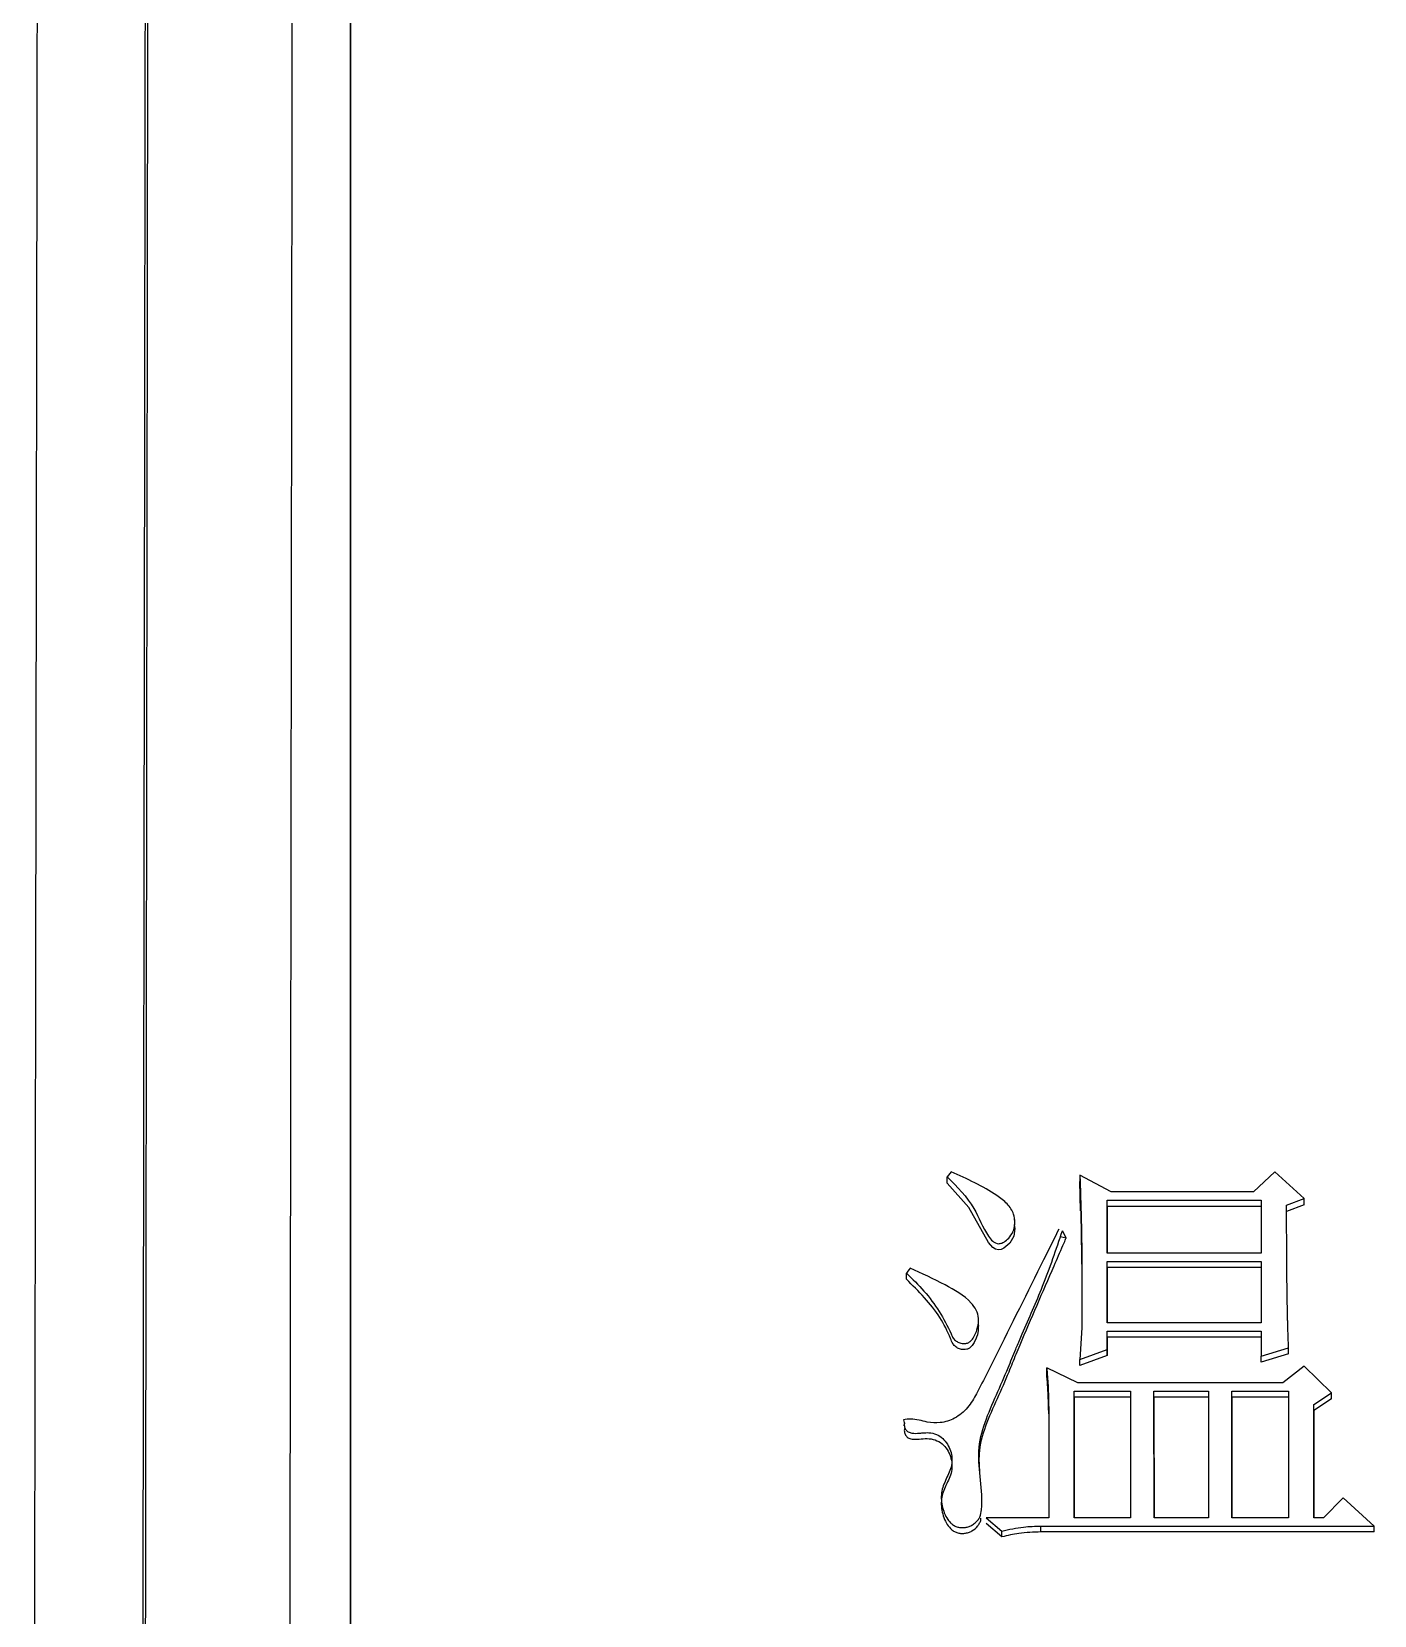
# Model space of a CAD drawing. Header units: millimetres. Extents: x 2687 to 4367, y 1046 to 2234.
# Drawn here: x 3050.34 to 3057.79, y 1996.14 to 2004.93 of the extents above; entities that cross this region are included whole.
import ezdxf

# ---------------------------------------------------------------- set-up
doc = ezdxf.new("R2010")
doc.units = ezdxf.units.MM

msp = doc.modelspace()

# ---------------------------------------------------------------- linework, layer by layer
at = {"color": 7, "linetype": 'Continuous', "lineweight": 25}
for p, q in [((3055.441, 1998.604), (3055.4194, 1998.5764)), ((3057.2367, 1998.604), (3057.1177, 1998.4938)), ((3057.399, 1998.4571), (3057.2367, 1998.604)), ((3055.4194, 1998.5417), (3055.4194, 1998.5764)), ((3056.328, 1998.4938), (3056.155, 1998.5856)), ((3056.155, 1998.5856), (3056.155, 1998.5508)), ((3056.1589, 1998.3894), (3056.155, 1998.5508)), ((3056.3064, 1998.4479), (3057.161, 1998.4479)), ((3056.3064, 1998.1537), (3056.3064, 1998.4479)), ((3056.3064, 1998.4133), (3056.3064, 1998.4479)), ((3057.1177, 1998.4938), (3056.328, 1998.4938)), ((3057.161, 1998.4479), (3057.161, 1998.1537)), ((3057.3016, 1998.4203), (3057.399, 1998.4571)), ((3057.399, 1998.4224), (3057.399, 1998.4571)), ((3055.7927, 1998.3372), (3055.7927, 1998.3488)), ((3056.3064, 1998.4133), (3056.3064, 1998.1537)), ((3057.161, 1998.4133), (3056.3064, 1998.4133)), ((3057.399, 1998.4224), (3057.3016, 1998.3857)), ((3056.0793, 1998.2389), (3056.0576, 1998.2779)), ((3056.0463, 1998.2459), (3056.0793, 1998.2389)), ((3057.161, 1998.1537), (3056.3064, 1998.1537)), ((3056.3064, 1998.1077), (3057.161, 1998.1077)), ((3056.3064, 1997.767), (3056.3064, 1998.1077)), ((3056.3064, 1998.0735), (3056.3064, 1998.1077)), ((3057.161, 1998.1077), (3057.161, 1997.767)), ((3055.1923, 1998.0093), (3055.1923, 1998.0434)), ((3056.3064, 1998.0735), (3056.3064, 1997.767)), ((3057.161, 1998.0735), (3056.3064, 1998.0735)), ((3055.5931, 1997.7513), (3055.5931, 1997.7854)), ((3056.1658, 1997.7393), (3056.155, 1997.5641)), ((3057.161, 1997.767), (3056.3064, 1997.767)), ((3056.3064, 1997.7209), (3057.161, 1997.7209)), ((3056.3064, 1997.6194), (3056.3064, 1997.7209)), ((3056.3064, 1997.6872), (3056.3064, 1997.7209)), ((3056.3064, 1997.6872), (3056.3064, 1997.5859)), ((3057.161, 1997.6872), (3056.3064, 1997.6872)), ((3057.161, 1997.7209), (3057.161, 1997.5826)), ((3056.155, 1997.5641), (3056.3064, 1997.6194)), ((3056.3064, 1997.5859), (3056.155, 1997.5306)), ((3056.155, 1997.5306), (3056.155, 1997.5641)), ((3056.3064, 1997.5859), (3056.3064, 1997.6194)), ((3057.161, 1997.5826), (3057.3124, 1997.6287)), ((3057.3124, 1997.5951), (3057.161, 1997.5491)), ((3057.161, 1997.5491), (3057.161, 1997.5826)), ((3057.3124, 1997.5951), (3057.3124, 1997.6287)), ((3056.1442, 1997.4349), (3055.9711, 1997.518)), ((3055.9711, 1997.4845), (3055.9711, 1997.518)), ((3057.399, 1997.5272), (3057.28, 1997.4349)), ((3057.5504, 1997.3795), (3057.399, 1997.5272)), ((3056.1225, 1997.3887), (3056.4362, 1997.3887)), ((3056.1225, 1996.6857), (3056.1225, 1997.3887)), ((3056.1225, 1997.3555), (3056.1225, 1997.3887)), ((3057.28, 1997.4349), (3056.1442, 1997.4349)), ((3056.4362, 1997.3887), (3056.4362, 1996.6857)), ((3056.566, 1997.3887), (3056.8689, 1997.3887)), ((3056.5661, 1996.6857), (3056.566, 1997.3887)), ((3056.566, 1997.3555), (3056.566, 1997.3887)), ((3056.8689, 1997.3887), (3056.8689, 1996.6857)), ((3056.9987, 1997.3887), (3057.3124, 1997.3887)), ((3056.9987, 1996.6857), (3056.9987, 1997.3887)), ((3056.9987, 1997.3555), (3056.9987, 1997.3887)), ((3057.3124, 1997.3887), (3057.3124, 1996.6857)), ((3057.4531, 1997.3148), (3057.5504, 1997.3795)), ((3057.5504, 1997.3463), (3057.5504, 1997.3795)), ((3055.9819, 1997.2632), (3055.9819, 1997.2964)), ((3056.1225, 1997.3555), (3056.1225, 1996.6857)), ((3056.4362, 1997.3555), (3056.1225, 1997.3555)), ((3056.566, 1997.3555), (3056.5661, 1996.6857)), ((3056.8689, 1997.3555), (3056.566, 1997.3555)), ((3056.9987, 1997.3555), (3056.9987, 1996.6857)), ((3057.3124, 1997.3555), (3056.9987, 1997.3555)), ((3057.5504, 1997.3463), (3057.4531, 1997.2817)), ((3057.4531, 1997.2817), (3057.4531, 1997.3148)), ((3057.6153, 1996.7969), (3057.5072, 1996.6857)), ((3057.7884, 1996.6394), (3057.6153, 1996.7969)), ((3055.6358, 1996.6857), (3055.7223, 1996.6116)), ((3055.9819, 1996.6857), (3055.6358, 1996.6857)), ((3056.4362, 1996.6857), (3056.1225, 1996.6857)), ((3056.8689, 1996.6857), (3056.5661, 1996.6857)), ((3057.3124, 1996.6857), (3056.9987, 1996.6857)), ((3057.5072, 1996.6857), (3057.4531, 1996.6857)), ((3055.7223, 1996.5794), (3055.6358, 1996.6534)), ((3055.7223, 1996.5794), (3055.7223, 1996.6116)), ((3055.9386, 1996.6394), (3057.7884, 1996.6394)), ((3055.9387, 1996.6071), (3055.9386, 1996.6394)), ((3057.7884, 1996.6071), (3055.9387, 1996.6071)), ((3057.7884, 1996.6071), (3057.7884, 1996.6394))]:
    msp.add_line(p, q, dxfattribs=at)
at = {"color": 7, "linetype": 'Continuous', "lineweight": 25, "flags": 128}
for points in [[(3055.791, 1998.3131), (3055.7945, 1998.2911), (3055.7879, 1998.2484), (3055.7656, 1998.2092), (3055.7333, 1998.1809), (3055.7186, 1998.1743), (3055.7038, 1998.172), (3055.6874, 1998.1758), (3055.6722, 1998.1852), (3055.6479, 1998.2131), (3055.5388, 1998.4063), (3055.4194, 1998.5417), (3055.4194, 1998.5417)], [(3055.2139, 1998.0709), (3055.2084, 1998.0639), (3055.2003, 1998.0536), (3055.1923, 1998.0433)]]:
    msp.add_lwpolyline(points, dxfattribs=at)
at = {"color": 7, "linetype": 'Continuous', "lineweight": 25}
for points, knots in [([(3052.1078, 2051.495), (3052.1078, 2051.3909), (3052.1079, 2050.8702), (3052.1079, 2049.5032), (3052.108, 2047.3434), (3052.108, 2044.725), (3052.1081, 2042.2624), (3052.1081, 2038.7546), (3052.1082, 2035.6117), (3052.1082, 2031.2966), (3052.1082, 2026.6095), (3052.1083, 2021.4773), (3052.1083, 2016.0537), (3052.1084, 2011.4951), (3052.1084, 2005.5726), (3052.1085, 2000.6668), (3052.1086, 1993.9879), (3052.1087, 1989.6951), (3052.1087, 1986.694)], [0, 0, 0, 0, 0.020124, 0.100733, 0.181328, 0.221587, 0.302184, 0.342442, 0.423039, 0.463298, 0.543894, 0.624491, 0.664749, 0.745346, 0.785604, 0.8662, 0.906458, 1, 1, 1, 1]), ([(3050.4392, 2050.5469), (3050.4393, 2050.5752), (3050.4396, 2050.6637), (3050.4383, 2049.6774), (3050.4353, 2047.6644), (3050.4307, 2044.6018), (3050.4255, 2041.2135), (3050.4204, 2037.8761), (3050.4157, 2034.8065), (3050.4102, 2031.1631), (3050.4036, 2026.8923), (3050.3964, 2022.2466), (3050.3887, 2017.2998), (3050.3805, 2012.1294), (3050.3715, 2006.4451), (3050.3616, 2000.2481), (3050.3509, 1993.5643), (3050.3433, 1988.8736), (3050.3395, 1986.4795)], [0, 0, 0, 0, 0.039342, 0.122943, 0.206183, 0.289063, 0.371582, 0.416612, 0.465601, 0.518547, 0.575452, 0.636313, 0.690059, 0.746552, 0.805793, 0.867782, 0.932518, 1, 1, 1, 1]), ([(3050.9445, 1986.344), (3050.9491, 1989.6432), (3050.9582, 1996.2417), (3050.9711, 2005.6717), (3050.9831, 2014.5524), (3050.9941, 2022.7101), (3051.0038, 2030.0104), (3051.0121, 2036.3282), (3051.0188, 2041.5503), (3051.0239, 2045.6068), (3051.0271, 2048.3547), (3051.0285, 2049.8008), (3051.0281, 2049.7776), (3051.028, 2049.7689)], [0, 0, 0, 0, 0.094309, 0.188619, 0.282928, 0.377238, 0.471547, 0.565857, 0.660166, 0.754475, 0.848785, 0.943094, 1, 1, 1, 1]), ([(3050.9585, 1986.2952), (3050.9617, 1988.6809), (3050.9682, 1993.3875), (3050.9775, 2000.1368), (3050.9862, 2006.4793), (3050.9942, 2012.3745), (3051.0015, 2017.8051), (3051.0092, 2023.5381), (3051.0169, 2029.3068), (3051.0241, 2034.7871), (3051.0299, 2039.2541), (3051.0344, 2042.7773), (3051.0376, 2045.4392), (3051.0399, 2047.3422), (3051.0412, 2048.5609), (3051.0418, 2049.2779), (3051.0416, 2049.3088), (3051.0415, 2049.3235)], [0, 0, 0, 0, 0.06854, 0.13522, 0.200041, 0.263001, 0.324101, 0.38334, 0.468684, 0.549845, 0.626823, 0.699617, 0.768227, 0.832652, 0.892892, 0.948946, 1, 1, 1, 1]), ([(3051.8396, 2048.5696), (3051.8397, 2048.5817), (3051.84, 2048.694), (3051.8398, 2048.3413), (3051.8393, 2047.7714), (3051.8387, 2047.2247), (3051.838, 2046.5505), (3051.837, 2045.7424), (3051.8359, 2044.8025), (3051.8346, 2043.7309), (3051.8325, 2042.0214), (3051.8292, 2039.3352), (3051.824, 2035.1854), (3051.8173, 2029.969), (3051.8099, 2024.3622), (3051.8023, 2018.685), (3051.7949, 2013.2179), (3051.7867, 2007.205), (3051.7777, 2000.6574), (3051.7679, 1993.6145), (3051.7611, 1988.6722), (3051.7576, 1986.1582)], [0, 0, 0, 0, 0.008365, 0.077995, 0.107986, 0.138061, 0.168221, 0.198465, 0.228793, 0.259205, 0.289702, 0.358895, 0.433683, 0.514064, 0.600037, 0.66048, 0.723411, 0.788828, 0.856732, 0.927123, 1, 1, 1, 1]), ([(3052.1087, 1987.6137), (3052.1087, 1987.9204), (3052.1087, 1990.8194), (3052.1086, 1996.2452), (3052.1085, 2002.4629), (3052.1084, 2008.498), (3052.1083, 2013.1279), (3052.1083, 2016.9389), (3052.1083, 2018.3822), (3052.1083, 2018.7791)], [0, 0, 0, 0, 0.027476, 0.259697, 0.491874, 0.607849, 0.840033, 0.956008, 1, 1, 1, 1]), ([(3055.4194, 1998.5764), (3055.4744, 1998.5215), (3055.5718, 1998.4241), (3055.6185, 1998.2843), (3055.6661, 1998.2227), (3055.6865, 1998.2095), (3055.7046, 1998.2048), (3055.7238, 1998.2093), (3055.7452, 1998.2221), (3055.7696, 1998.2456), (3055.7905, 1998.2816), (3055.7966, 1998.3261), (3055.789, 1998.378), (3055.7529, 1998.4306), (3055.6394, 1998.5165), (3055.5289, 1998.5652), (3055.441, 1998.604)], [0, 0, 0, 0, 0.207426, 0.367179, 0.400689, 0.416558, 0.431268, 0.448073, 0.466649, 0.497247, 0.53852, 0.578669, 0.62014, 0.682425, 0.747233, 1, 1, 1, 1]), ([(3056.155, 1998.5856), (3056.1551, 1998.5811), (3056.1553, 1998.5744), (3056.1557, 1998.5633), (3056.1561, 1998.5521), (3056.1565, 1998.5387), (3056.1569, 1998.5253), (3056.1574, 1998.5119), (3056.1578, 1998.4985), (3056.1583, 1998.4806), (3056.159, 1998.4582), (3056.1598, 1998.4314), (3056.1606, 1998.4046), (3056.1621, 1998.3509), (3056.1635, 1998.2883), (3056.1646, 1998.2256), (3056.165, 1998.1942), (3056.1652, 1998.1719), (3056.1655, 1998.1495), (3056.1657, 1998.1226), (3056.1659, 1998.0957), (3056.1661, 1998.0688), (3056.1662, 1998.0419), (3056.1663, 1998.015), (3056.1663, 1997.9881), (3056.1663, 1997.9612), (3056.1663, 1997.9388), (3056.1663, 1997.9209), (3056.1663, 1997.9074), (3056.1663, 1997.894), (3056.1662, 1997.8805), (3056.1662, 1997.867), (3056.1662, 1997.8536), (3056.1661, 1997.8401), (3056.1661, 1997.8267), (3056.1661, 1997.8132), (3056.166, 1997.7997), (3056.166, 1997.7885), (3056.1659, 1997.7796), (3056.1659, 1997.7728), (3056.1659, 1997.7661), (3056.1659, 1997.7594), (3056.1658, 1997.7537), (3056.1658, 1997.7471), (3056.1658, 1997.7426), (3056.1658, 1997.7393)], [0, 0, 0, 0, 0.015876, 0.023814, 0.03969, 0.055566, 0.071442, 0.087319, 0.103195, 0.119071, 0.150823, 0.182575, 0.214327, 0.246079, 0.373089, 0.436594, 0.468346, 0.484222, 0.515974, 0.547726, 0.579478, 0.611231, 0.642983, 0.674735, 0.706487, 0.738239, 0.769992, 0.785868, 0.801744, 0.81762, 0.833496, 0.849372, 0.865248, 0.881124, 0.897, 0.912877, 0.928753, 0.944629, 0.952567, 0.960505, 0.968443, 0.976381, 0.984319, 0.988288, 1, 1, 1, 1]), ([(3056.1588, 1998.4196), (3056.1588, 1998.4196), (3056.1587, 1998.4196), (3056.1587, 1998.419), (3056.1588, 1998.4159), (3056.1609, 1998.3198), (3056.1646, 1998.1512), (3056.1657, 1997.9616), (3056.1658, 1997.8635), (3056.1658, 1997.8109), (3056.1659, 1997.7905), (3056.1659, 1997.7774), (3056.1659, 1997.7739), (3056.1659, 1997.7721)], [0, 0, 0, 0, 0.001207, 0.003889, 0.007028, 0.025195, 0.475497, 0.695522, 0.859189, 0.902155, 0.937592, 0.968739, 1, 1, 1, 1]), ([(3057.3124, 1997.6287), (3057.3123, 1997.633), (3057.3119, 1997.6458), (3057.3111, 1997.6672), (3057.3102, 1997.6929), (3057.3095, 1997.7143), (3057.3089, 1997.7314), (3057.3086, 1997.7443), (3057.3082, 1997.7571), (3057.3079, 1997.77), (3057.3075, 1997.7828), (3057.3072, 1997.7957), (3057.3069, 1997.8085), (3057.3064, 1997.8342), (3057.3047, 1997.9241), (3057.3033, 1998.0267), (3057.3028, 1998.1165), (3057.3026, 1998.1421), (3057.3025, 1998.155), (3057.3025, 1998.1678), (3057.3024, 1998.1806), (3057.3023, 1998.1934), (3057.3023, 1998.2062), (3057.3022, 1998.219), (3057.3022, 1998.2319), (3057.3021, 1998.2447), (3057.3021, 1998.2575), (3057.302, 1998.2703), (3057.302, 1998.2831), (3057.3019, 1998.2959), (3057.3019, 1998.3066), (3057.3019, 1998.3152), (3057.3019, 1998.3216), (3057.3019, 1998.328), (3057.3018, 1998.3344), (3057.3018, 1998.3408), (3057.3018, 1998.3472), (3057.3018, 1998.3536), (3057.3018, 1998.36), (3057.3017, 1998.3664), (3057.3017, 1998.3728), (3057.3017, 1998.3792), (3057.3017, 1998.3856), (3057.3017, 1998.392), (3057.3017, 1998.3984), (3057.3016, 1998.4048), (3057.3016, 1998.4121), (3057.3016, 1998.4173), (3057.3016, 1998.4203)], [0, 0, 0, 0, 0.016204, 0.048613, 0.081022, 0.11343, 0.129634, 0.145839, 0.162043, 0.178247, 0.194452, 0.210656, 0.22686, 0.243065, 0.307882, 0.567153, 0.631971, 0.648175, 0.664379, 0.680584, 0.696788, 0.712992, 0.729197, 0.745401, 0.761605, 0.777809, 0.794014, 0.810218, 0.826422, 0.842627, 0.858831, 0.866933, 0.875035, 0.883137, 0.89124, 0.899342, 0.907444, 0.915546, 0.923648, 0.93175, 0.939853, 0.947955, 0.956057, 0.964159, 0.972261, 0.980363, 0.988466, 1, 1, 1, 1]), ([(3056.0378, 1998.2862), (3056.0154, 1998.2411), (3055.9037, 1998.0157), (3055.7513, 1997.7112), (3055.6096, 1997.4251), (3055.5365, 1997.2941), (3055.4661, 1997.2352), (3055.3844, 1997.2093), (3055.3006, 1997.2147), (3055.2343, 1997.2378), (3055.1896, 1997.2317), (3055.1759, 1997.2298)], [0, 0, 0, 0, 0.102395, 0.511938, 0.690628, 0.751585, 0.813368, 0.867382, 0.913423, 0.973554, 1, 1, 1, 1]), ([(3055.1815, 1997.2131), (3055.1809, 1997.2067), (3055.1797, 1997.1935), (3055.1864, 1997.1781), (3055.1945, 1997.1678), (3055.2056, 1997.1596), (3055.2297, 1997.1527), (3055.2602, 1997.1548), (3055.288, 1997.1571), (3055.3162, 1997.1588), (3055.3498, 1997.1536), (3055.3871, 1997.1339), (3055.4161, 1997.1039), (3055.4351, 1997.0673), (3055.4454, 1997.0274), (3055.4464, 1996.9729), (3055.4177, 1996.9101), (3055.382, 1996.8353), (3055.3871, 1996.7515), (3055.409, 1996.6915), (3055.4358, 1996.6583), (3055.4528, 1996.6445), (3055.4719, 1996.6353), (3055.4928, 1996.6308), (3055.5143, 1996.6306), (3055.5355, 1996.6349), (3055.5556, 1996.6439), (3055.5737, 1996.6566), (3055.5889, 1996.672), (3055.6043, 1996.6958), (3055.6252, 1996.8262), (3055.5546, 1997.0587), (3055.6706, 1997.3192), (3055.7505, 1997.5018), (3055.789, 1997.5972), (3055.8099, 1997.6475), (3055.8219, 1997.6762), (3055.8674, 1997.7822), (3055.9586, 1997.9811), (3056.0232, 1998.1746), (3056.0576, 1998.2779)], [0, 0, 0, 0, 0.0073787, 0.0150243, 0.0185756, 0.0221542, 0.0301488, 0.0452853, 0.0551706, 0.0606045, 0.0761177, 0.0914291, 0.1062873, 0.1223904, 0.1379565, 0.1534235, 0.1843059, 0.2154784, 0.2469224, 0.2782932, 0.2869385, 0.2948589, 0.3024354, 0.3101004, 0.3179917, 0.3256944, 0.3335974, 0.342062, 0.35006, 0.3577981, 0.3738098, 0.4991891, 0.6241938, 0.686833, 0.7292145, 0.7420731, 0.749377, 0.7648573, 0.8744701, 1, 1, 1, 1]), ([(3055.5997, 1996.9395), (3055.5977, 1996.9731), (3055.5893, 1997.1146), (3055.6775, 1997.2985), (3055.7549, 1997.4784), (3055.7952, 1997.5785), (3055.8774, 1997.7751), (3055.9655, 1997.9757), (3056.0489, 1998.1692), (3056.0708, 1998.2195), (3056.0767, 1998.2331), (3056.0785, 1998.2371), (3056.079, 1998.2384), (3056.0793, 1998.2389)], [0, 0, 0, 0, 0.072339, 0.304366, 0.420322, 0.49591, 0.536225, 0.878778, 0.967055, 0.990444, 0.996951, 0.998908, 1, 1, 1, 1]), ([(3055.1923, 1998.0434), (3055.2258, 1998.0107), (3055.3272, 1997.912), (3055.4066, 1997.7836), (3055.4504, 1997.6828), (3055.4677, 1997.6648), (3055.4891, 1997.6545), (3055.5109, 1997.651), (3055.5311, 1997.6541), (3055.5488, 1997.6642), (3055.572, 1997.6928), (3055.5884, 1997.7368), (3055.5962, 1997.7913), (3055.5826, 1997.8392), (3055.5266, 1997.9114), (3055.3961, 1997.9856), (3055.2783, 1998.0408), (3055.2139, 1998.071)], [0, 0, 0, 0, 0.118686, 0.359193, 0.382947, 0.402076, 0.42122, 0.441111, 0.455767, 0.470498, 0.490907, 0.5484, 0.590659, 0.633123, 0.67426, 0.821853, 1, 1, 1, 1]), ([(3055.5917, 1997.7516), (3055.5914, 1997.7388), (3055.5907, 1997.7084), (3055.5758, 1997.6713), (3055.5593, 1997.6423), (3055.544, 1997.6271), (3055.5273, 1997.6196), (3055.5081, 1997.6177), (3055.4868, 1997.6217), (3055.4655, 1997.6327), (3055.4477, 1997.6531), (3055.4255, 1997.7109), (3055.3812, 1997.8014), (3055.2934, 1997.909), (3055.2262, 1997.9757), (3055.1923, 1998.0093)], [0, 0, 0, 0, 0.0568987, 0.1350252, 0.1736468, 0.2031472, 0.2266296, 0.2500331, 0.2831283, 0.3165185, 0.3501293, 0.3980724, 0.5893415, 0.7930153, 1, 1, 1, 1]), ([(3055.9711, 1997.518), (3055.9737, 1997.4853), (3055.9779, 1997.4321), (3055.9805, 1997.3581), (3055.9814, 1997.317), (3055.9819, 1997.2964)], [0, 0, 0, 0, 0.443386, 0.721661, 1, 1, 1, 1]), ([(3055.9819, 1997.2632), (3055.9813, 1997.296), (3055.9804, 1997.3494), (3055.9757, 1997.4231), (3055.9726, 1997.4641), (3055.9711, 1997.4845)], [0, 0, 0, 0, 0.443947, 0.7219434, 1, 1, 1, 1]), ([(3055.9819, 1997.2964), (3055.9819, 1997.1947), (3055.9819, 1996.9914), (3055.9819, 1996.7876), (3055.9819, 1996.6857)], [0, 0, 0, 0, 0.499996, 1, 1, 1, 1]), ([(3057.4531, 1996.6857), (3057.4531, 1996.7785), (3057.4531, 1996.9885), (3057.4531, 1997.198), (3057.4531, 1997.3148)], [0, 0, 0, 0, 0.44202, 1, 1, 1, 1]), ([(3055.1759, 1997.2298), (3055.1779, 1997.2248), (3055.1814, 1997.2162), (3055.1817, 1997.2055), (3055.1797, 1997.1995), (3055.1779, 1997.1977), (3055.1769, 1997.1971), (3055.1764, 1997.1969), (3055.1761, 1997.1968), (3055.1759, 1997.1968)], [0, 0, 0, 0, 0.493604, 0.861876, 0.955662, 0.982084, 0.991539, 0.995796, 1, 1, 1, 1]), ([(3057.4531, 1997.2817), (3057.4531, 1997.1892), (3057.4531, 1996.9908), (3057.4531, 1996.7919), (3057.4531, 1996.6857)], [0, 0, 0, 0, 0.465984, 1, 1, 1, 1]), ([(3055.1815, 1997.1801), (3055.1809, 1997.173), (3055.1797, 1997.1588), (3055.1878, 1997.1425), (3055.1973, 1997.1323), (3055.2101, 1997.1248), (3055.2516, 1997.1168), (3055.3043, 1997.1307), (3055.3634, 1997.1158), (3055.3993, 1997.0906), (3055.4257, 1997.0561), (3055.4411, 1997.0161), (3055.4472, 1996.9738), (3055.44, 1996.918), (3055.4047, 1996.8585), (3055.38, 1996.7788), (3055.3909, 1996.7091), (3055.4115, 1996.6576), (3055.4322, 1996.629), (3055.4533, 1996.6116), (3055.4725, 1996.6025), (3055.4938, 1996.5983), (3055.5156, 1996.5989), (3055.537, 1996.6034), (3055.5633, 1996.6148), (3055.5849, 1996.6337), (3055.5991, 1996.6566), (3055.6059, 1996.6716), (3055.6061, 1996.6812), (3055.6062, 1996.6842)], [0, 0, 0, 0, 0.021977, 0.044085, 0.053985, 0.064273, 0.088224, 0.176711, 0.220203, 0.264353, 0.306517, 0.351961, 0.396252, 0.439352, 0.525251, 0.607696, 0.694473, 0.739882, 0.779597, 0.801371, 0.821997, 0.842752, 0.864889, 0.886343, 0.907126, 0.950116, 0.970156, 0.990518, 1, 1, 1, 1]), ([(3055.7223, 1996.6116), (3055.7621, 1996.6208), (3055.8332, 1996.6373), (3055.9064, 1996.6388), (3055.9386, 1996.6394)], [0, 0, 0, 0, 0.558835, 1, 1, 1, 1]), ([(3055.9387, 1996.6071), (3055.8976, 1996.606), (3055.8243, 1996.6041), (3055.7534, 1996.5869), (3055.7223, 1996.5794)], [0, 0, 0, 0, 0.561085, 1, 1, 1, 1])]:
    msp.add_open_spline(points, degree=3, knots=knots, dxfattribs=at)

doc.saveas('drawing.dxf')
